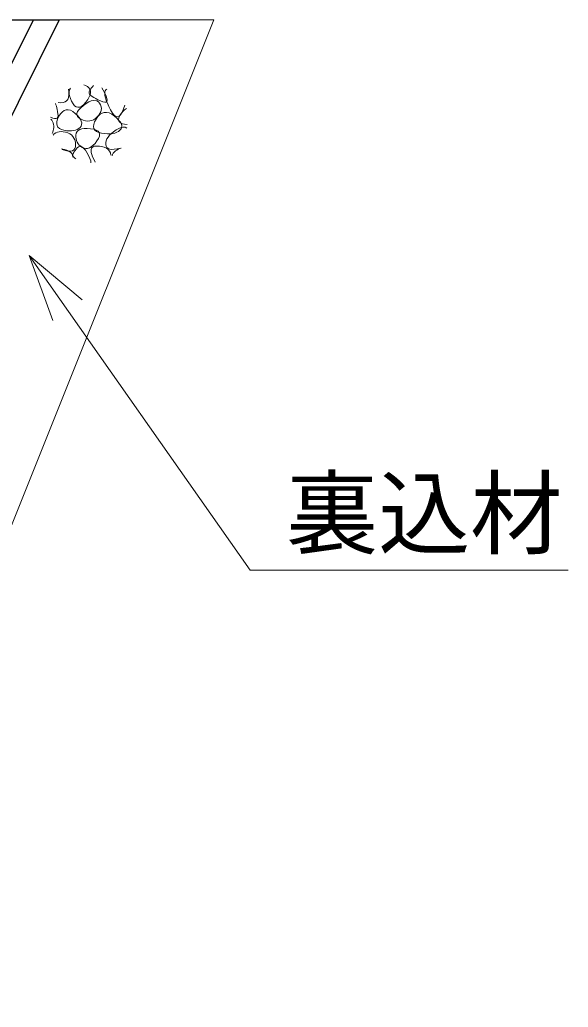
# Model space of a CAD drawing. Units: millimetres, scale not verified. Extents: x 0 to 118900, y 0 to 84100.
# Drawn here: x 90959 to 92150, y 35823 to 37968 of the extents above; entities that cross this region are included whole.
import ezdxf
from ezdxf.enums import TextEntityAlignment as Align

# ---------------------------------------------------------------- set-up
doc = ezdxf.new("R2010")
doc.units = ezdxf.units.MM
doc.header["$LTSCALE"] = 100
doc.layers.add('0_2', color=7, linetype='Continuous', lineweight=18)
doc.layers.add('D-STR-DIM', color=4, linetype='Continuous', lineweight=9)
doc.styles.add('ＭＳ ゴシック', font='')
doc.styles.get('ＭＳ ゴシック').set_extended_font_data('MS Gothic')

msp = doc.modelspace()

# ---------------------------------------------------------------- linework, layer by layer
at = {"layer": '0_2', "color": 3, "lineweight": 25}
for p, q in [((89871.2, 37967.8), (91045.1, 37967.8)), ((91045.1, 37967.8), (89973.8, 35825.2)), ((90275.7, 36540.7), (90989.2, 37967.8))]:
    msp.add_line(p, q, dxfattribs=at)
at = {"layer": '0_2', "color": 4, "lineweight": 9}
for p, q in [((91380.5, 37967.8), (90521.9, 35821.2)), ((91045.1, 37967.8), (91380.5, 37967.8))]:
    msp.add_line(p, q, dxfattribs=at)
at = {"layer": '0_2'}
for p, q in [((91065.3, 37817.4), (91066, 37810.9)), ((91066, 37810.9), (91066, 37804.6)), ((91066.7, 37811.7), (91067.5, 37815.6)), ((91066.7, 37807.2), (91066.7, 37811.7)), ((91067.5, 37815.6), (91069.3, 37819)), ((91098.7, 37826.4), (91102.5, 37824.8)), ((91102.5, 37824.8), (91106.4, 37822.6)), ((91106.4, 37822.6), (91109.7, 37819.9)), ((91109.7, 37819.9), (91111.9, 37816.8)), ((91109.9, 37809.5), (91110.2, 37811.2)), ((91110, 37808), (91109.9, 37809.5)), ((91110.2, 37811.2), (91110.8, 37813.1)), ((91110.8, 37813.1), (91111.8, 37815.1)), ((91111.8, 37815.1), (91113.2, 37817.4)), ((91111.9, 37816.8), (91113.1, 37813.2)), ((91113.2, 37809.3), (91112.3, 37804.9)), ((91113.1, 37813.2), (91113.2, 37809.3)), ((91113.2, 37817.4), (91114.9, 37819.8)), ((91114.9, 37819.8), (91117, 37822.3)), ((91117, 37822.3), (91119.5, 37825.1)), ((91137.4, 37820.1), (91140.7, 37814.9)), ((91140.7, 37814.9), (91144.2, 37808.6)), ((91144, 37810.6), (91143.8, 37807.1)), ((91144.9, 37813.3), (91144, 37810.6)), ((91146.4, 37815.4), (91144.9, 37813.3)), ((91148.4, 37817), (91146.4, 37815.4)), ((91048.9, 37787.6), (91043.1, 37788.3)), ((91053.8, 37788), (91048.9, 37787.6)), ((91057.9, 37789.3), (91053.8, 37788)), ((91061.2, 37791.6), (91057.9, 37789.3)), ((91063.6, 37794.9), (91061.2, 37791.6)), ((91065.2, 37799.3), (91063.6, 37794.9)), ((91066, 37804.6), (91065.2, 37799.3)), ((91067.5, 37802.3), (91066.7, 37807.2)), ((91069.3, 37796.8), (91067.5, 37802.3)), ((91071.9, 37790.8), (91069.3, 37796.8)), ((91075.1, 37785.2), (91071.9, 37790.8)), ((91103, 37789.1), (91098.4, 37784)), ((91107.1, 37794.8), (91103, 37789.1)), ((91103.6, 37786), (91109.3, 37789.3)), ((91110.2, 37800.1), (91107.1, 37794.8)), ((91109.3, 37789.3), (91114.4, 37791.6)), ((91110.7, 37806.5), (91110, 37808)), ((91112.3, 37804.9), (91110.2, 37800.1)), ((91112, 37804.8), (91110.7, 37806.5)), ((91114, 37803), (91112, 37804.8)), ((91116.8, 37801), (91114, 37803)), ((91114.4, 37791.6), (91119.1, 37792.7)), ((91120.2, 37798.9), (91116.8, 37801)), ((91119.1, 37792.7), (91123.3, 37792.8)), ((91124.3, 37796.6), (91120.2, 37798.9)), ((91123.3, 37792.8), (91126.9, 37791.7)), ((91129.2, 37794.1), (91124.3, 37796.6)), ((91126.9, 37791.7), (91130.1, 37789.6)), ((91134.7, 37791.5), (91129.2, 37794.1)), ((91130.1, 37789.6), (91132.8, 37786.4)), ((91140, 37789.4), (91134.7, 37791.5)), ((91144.1, 37788.5), (91140, 37789.4)), ((91143.8, 37807.1), (91144.3, 37803)), ((91147, 37788.8), (91144.1, 37788.5)), ((91144.2, 37808.6), (91147.1, 37802.2)), ((91144.3, 37803), (91145.4, 37798.2)), ((91145.4, 37798.2), (91147.2, 37792.7)), ((91148.8, 37790.3), (91147, 37788.8)), ((91147.1, 37802.2), (91148.8, 37797)), ((91147.2, 37792.7), (91149.6, 37786.5)), ((91148.8, 37797), (91149.4, 37793.1)), ((91149.4, 37793.1), (91148.8, 37790.3)), ((91037.2, 37786.2), (91038.1, 37783.3)), ((91038.1, 37783.3), (91039, 37780)), ((91039, 37780), (91039.9, 37776.5)), ((91039.9, 37776.5), (91040.7, 37772.6)), ((91040.7, 37772.6), (91041.5, 37768.3)), ((91041.5, 37768.3), (91042.2, 37763.8)), ((91051.9, 37768.1), (91048.1, 37763.8)), ((91056, 37771), (91051.9, 37768.1)), ((91060.3, 37772.4), (91056, 37771)), ((91064.8, 37772.5), (91060.3, 37772.4)), ((91069.5, 37771.2), (91064.8, 37772.5)), ((91074.5, 37768.5), (91069.5, 37771.2)), ((91079.8, 37764.4), (91074.5, 37768.5)), ((91078.4, 37781.2), (91075.1, 37785.2)), ((91082, 37778.7), (91078.4, 37781.2)), ((91085.8, 37777.8), (91082, 37778.7)), ((91083.4, 37764.3), (91084.8, 37768.2)), ((91084.8, 37768.2), (91087.6, 37772.4)), ((91089.8, 37778.3), (91085.8, 37777.8)), ((91087.6, 37772.4), (91091.8, 37776.8)), ((91094, 37780.4), (91089.8, 37778.3)), ((91091.8, 37776.8), (91097.5, 37781.6)), ((91098.4, 37784), (91094, 37780.4)), ((91097.5, 37781.6), (91103.6, 37786)), ((91132.8, 37786.4), (91134.8, 37782.7)), ((91135.3, 37767.8), (91133.5, 37764.1)), ((91134.8, 37782.7), (91136.1, 37779)), ((91136.3, 37771.5), (91135.3, 37767.8)), ((91136.1, 37779), (91136.6, 37775.2)), ((91136.6, 37775.2), (91136.3, 37771.5)), ((91142.9, 37766.5), (91138, 37765)), ((91148, 37766.6), (91142.9, 37766.5)), ((91153.4, 37765.3), (91148, 37766.6)), ((91149.6, 37786.5), (91152.7, 37779.6)), ((91152.7, 37779.6), (91156.5, 37772)), ((91156.5, 37772), (91160.5, 37765.1)), ((91178.5, 37761.5), (91181.7, 37767)), ((91180.1, 37764.9), (91183.2, 37768.3)), ((91181.7, 37767), (91184.7, 37774.5)), ((91183.2, 37768.3), (91186.9, 37771.8)), ((91184.7, 37774.5), (91187.2, 37782.6)), ((91186.9, 37771.8), (91191.2, 37775.2)), ((91031.1, 37754), (91026.2, 37756)), ((91026.7, 37751.9), (91029, 37749.5)), ((91029, 37749.5), (91030.7, 37746.8)), ((91030.7, 37746.8), (91032, 37743.7)), ((91035.1, 37753.1), (91031.1, 37754)), ((91038.3, 37753.2), (91035.1, 37753.1)), ((91040.6, 37754.3), (91038.3, 37753.2)), ((91040.1, 37746.7), (91039.6, 37741.9)), ((91041.7, 37752.1), (91040.1, 37746.7)), ((91042, 37756.4), (91040.6, 37754.3)), ((91044.6, 37758.1), (91041.7, 37752.1)), ((91042.5, 37759.6), (91042, 37756.4)), ((91042.2, 37763.8), (91042.5, 37759.6)), ((91048.1, 37763.8), (91044.6, 37758.1)), ((91084.6, 37759.8), (91079.8, 37764.4)), ((91083.5, 37760.7), (91083.4, 37764.3)), ((91085, 37757.5), (91083.5, 37760.7)), ((91088.5, 37755.3), (91084.6, 37759.8)), ((91087.9, 37754.5), (91085, 37757.5)), ((91092.3, 37751.9), (91087.9, 37754.5)), ((91091.3, 37751.2), (91088.5, 37755.3)), ((91093.1, 37747.3), (91091.3, 37751.2)), ((91097.3, 37749.8), (91092.3, 37751.9)), ((91094, 37743.6), (91093.1, 37747.3)), ((91102.1, 37748.4), (91097.3, 37749.8)), ((91106.8, 37747.9), (91102.1, 37748.4)), ((91111.3, 37748.1), (91106.8, 37747.9)), ((91115.6, 37749.1), (91111.3, 37748.1)), ((91119.8, 37750.8), (91115.6, 37749.1)), ((91123.8, 37753.4), (91119.8, 37750.8)), ((91121.9, 37746.1), (91120.1, 37740.6)), ((91125.2, 37752.1), (91121.9, 37746.1)), ((91127.6, 37756.7), (91123.8, 37753.4)), ((91129.2, 37757.9), (91125.2, 37752.1)), ((91130.9, 37760.4), (91127.6, 37756.7)), ((91133.5, 37762.2), (91129.2, 37757.9)), ((91133.5, 37764.1), (91130.9, 37760.4)), ((91138, 37765), (91133.5, 37762.2)), ((91159, 37762.6), (91153.4, 37765.3)), ((91165, 37758.5), (91159, 37762.6)), ((91160.5, 37765.1), (91164.4, 37760.3)), ((91164.4, 37760.3), (91168.1, 37757.5)), ((91170.4, 37753.8), (91165, 37758.5)), ((91168.1, 37757.5), (91171.7, 37756.8)), ((91174.8, 37749.3), (91170.4, 37753.8)), ((91171.7, 37756.8), (91175.2, 37758.1)), ((91174.1, 37751.4), (91174.6, 37754.7)), ((91174.4, 37748.4), (91174.1, 37751.4)), ((91175.8, 37745.8), (91174.4, 37748.4)), ((91174.6, 37754.7), (91175.8, 37758.1)), ((91178, 37745.1), (91174.8, 37749.3)), ((91175.2, 37758.1), (91178.5, 37761.5)), ((91175.8, 37758.1), (91177.7, 37761.5)), ((91178.3, 37743.7), (91175.8, 37745.8)), ((91177.7, 37761.5), (91180.1, 37764.9)), ((91180.1, 37741.2), (91178, 37745.1)), ((91031.2, 37723.8), (91029.8, 37720.5)), ((91032.3, 37727.2), (91031.2, 37723.8)), ((91032, 37743.7), (91032.8, 37740.4)), ((91033, 37730.5), (91032.3, 37727.2)), ((91032.8, 37740.4), (91033.3, 37737.1)), ((91033.3, 37733.8), (91033, 37730.5)), ((91033.3, 37737.1), (91033.3, 37733.8)), ((91037.5, 37722), (91041, 37723.6)), ((91039.6, 37741.9), (91040.3, 37737.8)), ((91040.3, 37737.8), (91042.3, 37734.4)), ((91041, 37723.6), (91044.9, 37724.6)), ((91042.3, 37734.4), (91045.4, 37731.6)), ((91044.9, 37724.6), (91049.1, 37725)), ((91045.4, 37731.6), (91049.7, 37729.4)), ((91049.1, 37725), (91053.8, 37724.7)), ((91049.7, 37729.4), (91055.2, 37727.8)), ((91053.8, 37724.7), (91058.8, 37723.8)), ((91055.2, 37727.8), (91061.1, 37726.9)), ((91058.8, 37723.8), (91063.7, 37722.3)), ((91061.1, 37726.9), (91066.6, 37726.4)), ((91066.6, 37726.4), (91071.6, 37726.5)), ((91071.6, 37726.5), (91076.2, 37727)), ((91076.2, 37727), (91080.4, 37728)), ((91080.4, 37728), (91084.2, 37729.6)), ((91082, 37721.4), (91083.7, 37724.9)), ((91083.7, 37724.9), (91086.3, 37727.6)), ((91084.2, 37729.6), (91087.5, 37731.6)), ((91086.3, 37727.6), (91089.8, 37729.7)), ((91087.5, 37731.6), (91090.4, 37734.1)), ((91089.8, 37729.7), (91094.2, 37731.1)), ((91090.4, 37734.1), (91092.6, 37737)), ((91092.6, 37737), (91093.8, 37740.2)), ((91093.8, 37740.2), (91094, 37743.6)), ((91094.2, 37731.1), (91099.6, 37731.8)), ((91099.6, 37731.8), (91105.8, 37731.9)), ((91105.8, 37731.9), (91113, 37731.2)), ((91113, 37731.2), (91119.9, 37730)), ((91120.1, 37740.6), (91119.6, 37735.8)), ((91119.6, 37735.8), (91120.4, 37731.7)), ((91119.9, 37730), (91125.4, 37728.1)), ((91120.4, 37731.7), (91122.6, 37728.2)), ((91122.6, 37728.2), (91126.1, 37725.4)), ((91125.4, 37728.1), (91129.3, 37725.7)), ((91126.1, 37725.4), (91131, 37723.2)), ((91129.3, 37725.7), (91131.8, 37722.6)), ((91158.4, 37720.9), (91163.2, 37724.7)), ((91163.2, 37724.7), (91168.7, 37728.6)), ((91168.7, 37728.6), (91174.3, 37731.8)), ((91169.9, 37723.4), (91173.7, 37725.4)), ((91173.7, 37725.4), (91177, 37728)), ((91174.3, 37731.8), (91179.5, 37733.8)), ((91177, 37728), (91179.5, 37730.9)), ((91181.9, 37742), (91178.3, 37743.7)), ((91179.5, 37733.8), (91184.2, 37734.6)), ((91179.5, 37730.9), (91180.8, 37734.1)), ((91181, 37737.5), (91180.1, 37741.2)), ((91180.8, 37734.1), (91181, 37737.5)), ((91186.7, 37740.9), (91181.9, 37742)), ((91184.2, 37734.6), (91188.4, 37734.2)), ((91192.5, 37740.2), (91186.7, 37740.9)), ((91188.4, 37734.2), (91192.2, 37732.7)), ((91031.7, 37716.8), (91034.4, 37719.7)), ((91034.4, 37719.7), (91037.5, 37722)), ((91063.7, 37722.3), (91067.9, 37720.2)), ((91067.9, 37720.2), (91071.6, 37717.6)), ((91071.6, 37717.6), (91074.6, 37714.5)), ((91074.6, 37714.5), (91077.1, 37710.9)), ((91077.1, 37710.9), (91078.9, 37706.7)), ((91078.9, 37706.7), (91080.1, 37702)), ((91081.1, 37713), (91081.2, 37717.3)), ((91081.6, 37709), (91081.1, 37713)), ((91081.2, 37717.3), (91082, 37721.4)), ((91082.6, 37705.3), (91081.6, 37709)), ((91084.1, 37701.8), (91082.6, 37705.3)), ((91127, 37704.5), (91122.9, 37699.3)), ((91130.4, 37710), (91127, 37704.5)), ((91132.4, 37714.8), (91130.4, 37710)), ((91131, 37723.2), (91137.2, 37721.6)), ((91131.8, 37722.6), (91132.8, 37719)), ((91132.8, 37719), (91132.4, 37714.8)), ((91137.2, 37721.6), (91143.8, 37720.7)), ((91143.8, 37720.7), (91150, 37720.2)), ((91146.3, 37701), (91147.2, 37705.1)), ((91147.2, 37705.1), (91148.8, 37709.1)), ((91148.8, 37709.1), (91151.3, 37713.1)), ((91150, 37720.2), (91155.7, 37720.2)), ((91151.3, 37713.1), (91154.5, 37717)), ((91154.5, 37717), (91158.4, 37720.9)), ((91155.7, 37720.2), (91160.9, 37720.8)), ((91160.9, 37720.8), (91165.7, 37721.8)), ((91165.7, 37721.8), (91169.9, 37723.4)), ((91049.8, 37687.2), (91056.2, 37686.2)), ((91058.4, 37683.9), (91051.3, 37686.2)), ((91056.2, 37686.2), (91061.6, 37684.7)), ((91064.6, 37682.6), (91058.4, 37683.9)), ((91061.6, 37684.7), (91066.1, 37682.6)), ((91069.7, 37682.3), (91064.6, 37682.6)), ((91066.1, 37682.6), (91069.6, 37680.1)), ((91073.9, 37683.1), (91069.7, 37682.3)), ((91077.1, 37685), (91073.9, 37683.1)), ((91076.5, 37679.5), (91077.8, 37681.7)), ((91079.3, 37687.9), (91077.1, 37685)), ((91077.8, 37681.7), (91079.6, 37684.2)), ((91080.5, 37691.8), (91079.3, 37687.9)), ((91079.6, 37684.2), (91081.7, 37686.7)), ((91080.1, 37702), (91080.7, 37696.8)), ((91080.7, 37696.8), (91080.5, 37691.8)), ((91081.7, 37686.7), (91084.2, 37689.5)), ((91086.1, 37698.6), (91084.1, 37701.8)), ((91084.2, 37689.5), (91086.9, 37691.7)), ((91088.6, 37695.7), (91086.1, 37698.6)), ((91086.9, 37691.7), (91089.7, 37692.7)), ((91091.7, 37693), (91088.6, 37695.7)), ((91089.7, 37692.7), (91092.6, 37692.5)), ((91095.2, 37690.7), (91091.7, 37693)), ((91092.6, 37692.5), (91095.6, 37691.1)), ((91099, 37688.9), (91095.2, 37690.7)), ((91095.6, 37691.1), (91098.8, 37688.4)), ((91098.8, 37688.4), (91102, 37684.5)), ((91102.9, 37688.2), (91099, 37688.9)), ((91102, 37684.5), (91105.3, 37679.3)), ((91106.8, 37688.4), (91102.9, 37688.2)), ((91110.8, 37689.7), (91106.8, 37688.4)), ((91114.8, 37691.9), (91110.8, 37689.7)), ((91114.6, 37686.2), (91114.4, 37683.1)), ((91114.4, 37683.1), (91114.8, 37679.5)), ((91115.4, 37688.6), (91114.6, 37686.2)), ((91118.8, 37695.1), (91114.8, 37691.9)), ((91116.8, 37690.5), (91115.4, 37688.6)), ((91118.8, 37692), (91116.8, 37690.5)), ((91122.9, 37699.3), (91118.8, 37695.1)), ((91121.3, 37692.9), (91118.8, 37692)), ((91124.4, 37693.4), (91121.3, 37692.9)), ((91128.1, 37693.5), (91124.4, 37693.4)), ((91132.3, 37693.1), (91128.1, 37693.5)), ((91137.1, 37692.2), (91132.3, 37693.1)), ((91142.4, 37690.8), (91137.1, 37692.2)), ((91147.5, 37688.9), (91142.4, 37690.8)), ((91146.2, 37696.9), (91146.3, 37701)), ((91146.9, 37693.2), (91146.2, 37696.9)), ((91148.6, 37690.2), (91146.9, 37693.2)), ((91151.6, 37686.2), (91147.5, 37688.9)), ((91151.2, 37688.1), (91148.6, 37690.2)), ((91154.7, 37686.7), (91151.2, 37688.1)), ((91154.6, 37682.7), (91151.6, 37686.2)), ((91156.5, 37678.5), (91154.6, 37682.7)), ((91159.1, 37686.2), (91154.7, 37686.7)), ((91164.5, 37686.4), (91159.1, 37686.2)), ((91170.7, 37687.4), (91164.5, 37686.4)), ((91164.7, 37680.5), (91167.2, 37682.9)), ((91167.2, 37682.9), (91170, 37684.9)), ((91170, 37684.9), (91172.9, 37686.6)), ((91177.9, 37689.2), (91170.7, 37687.4)), ((91172.9, 37686.6), (91176, 37688)), ((91176, 37688), (91179.4, 37689.1)), ((91069.6, 37680.1), (91072.3, 37677)), ((91072.3, 37677), (91074, 37673.5)), ((91074, 37673.5), (91074.9, 37669.4)), ((91074.6, 37673.9), (91074.8, 37675.6)), ((91074.7, 37672.4), (91074.6, 37673.9)), ((91075.3, 37670.9), (91074.7, 37672.4)), ((91074.8, 37675.6), (91075.5, 37677.5)), ((91076.6, 37669.2), (91075.3, 37670.9)), ((91075.5, 37677.5), (91076.5, 37679.5)), ((91078.7, 37667.4), (91076.6, 37669.2)), ((91081.4, 37665.4), (91078.7, 37667.4)), ((91105.3, 37679.3), (91108.8, 37672.9)), ((91108.8, 37672.9), (91111.7, 37666.6)), ((91111.7, 37666.6), (91113.5, 37661.4)), ((91113.5, 37661.4), (91114, 37657.4)), ((91114.8, 37679.5), (91115.9, 37675.2)), ((91115.9, 37675.2), (91117.6, 37670.2)), ((91117.6, 37670.2), (91119.9, 37664.7)), ((91119.9, 37664.7), (91122.9, 37658.5)), ((91157.4, 37673.5), (91156.5, 37678.5)), ((91159.9, 37671.9), (91160.9, 37675)), ((91160.9, 37675), (91162.5, 37677.9)), ((91162.5, 37677.9), (91164.7, 37680.5))]:
    msp.add_line(p, q, dxfattribs=at)
at = {"layer": 'D-STR-DIM'}
for p, q in [((90979.5, 37455.8), (91094.6, 37359.5)), ((91459.5, 36772.7), (90979.5, 37455.8)), ((90979.5, 37455.8), (91031.1, 37314.9)), ((91459.5, 36772.7), (92150.3, 36772.7))]:
    msp.add_line(p, q, dxfattribs=at)

# ---------------------------------------------------------------- texts
at = {"layer": 'D-STR-DIM', "style": 'ＭＳ ゴシック'}
msp.add_text('裏込材', height=146.6, dxfattribs=at).set_placement((91537.5, 36778.8), align=Align.BOTTOM_LEFT)

doc.saveas('drawing.dxf')
